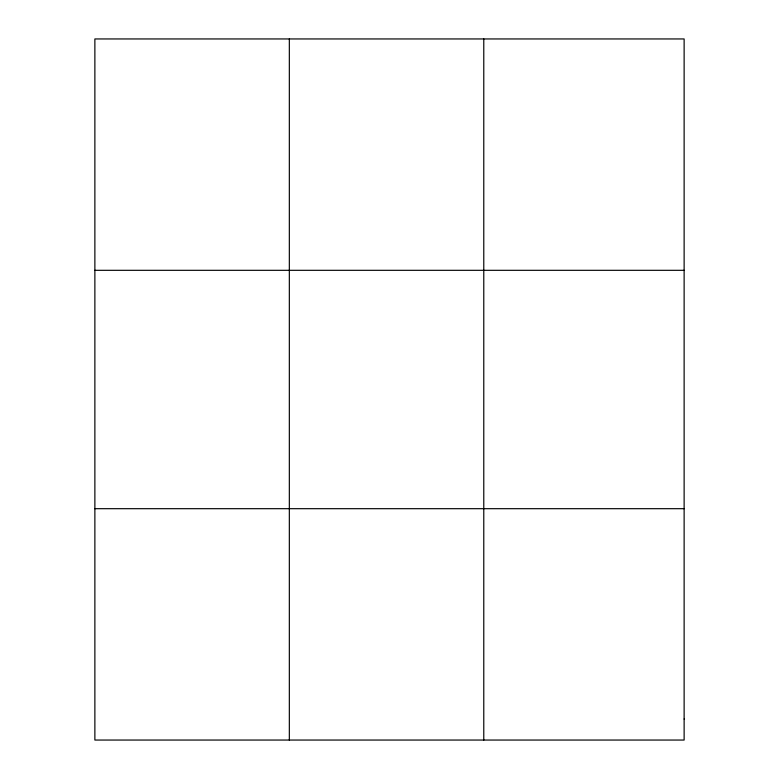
<?xml version="1.0" encoding="UTF-8"?>
<svg xmlns="http://www.w3.org/2000/svg" width="779" height="779" viewBox="0 0 779 779"><rect width="100%" height="100%" fill="white"/><g stroke="black" fill="none" stroke-linecap="round" stroke-linejoin="round"><path stroke-width="1.17" d="M289.33 38.95L289.33 740.05M483.778 38.95L483.778 740.05M94.872 270.313L684.128 270.313M94.872 508.687L684.128 508.687M684.128 719.017L684.128 740.05L94.872 740.05L94.872 38.95L684.128 38.95L684.128 719.017"/></g></svg>
